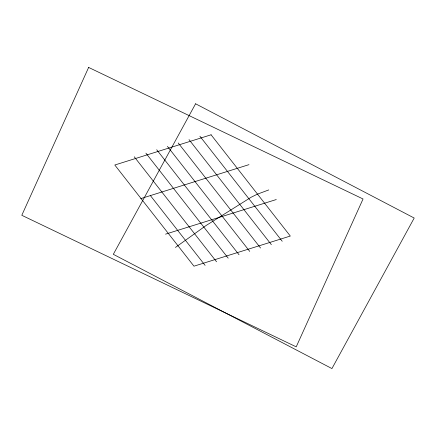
<?xml version="1.0" encoding="UTF-8"?>
<svg xmlns="http://www.w3.org/2000/svg" width="436" height="436" viewBox="0 0 436 436"><rect width="100%" height="100%" fill="white"/><g stroke="black" fill="none" stroke-linecap="round" stroke-linejoin="round"><path stroke-width="0.65" d="M175.452 247.435L206.179 225.45L251.201 197.214L257.109 194.276L268.767 189.933M140.774 198.603L248.983 164.65M165.555 234.154L276.288 199.546M199.879 136.206L282.217 241.255M189.022 139.613L271.356 244.65M178.231 142.997L260.559 248.024M167.424 146.387L249.741 251.409M156.72 149.744L239.032 254.755M145.886 153.14L228.186 258.145M134.255 156.786L216.55 261.78M150.398 195.584L205.1 265.371M88.633 67.427L21.8 215.291L296.218 346.849L363.046 198.985L88.633 67.427M195.584 103.784L113.316 254.319L331.932 368.573L414.2 218.038L195.584 103.784M211.073 134.795L114.799 165.015L193.96 266.183L290.311 236.05L211.073 134.795"/></g></svg>
